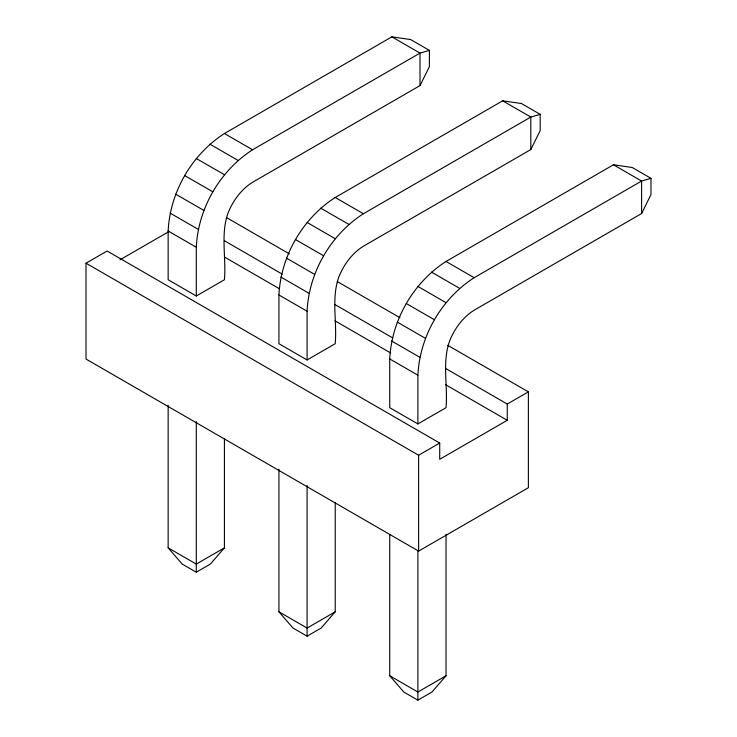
<?xml version="1.0" encoding="UTF-8"?>
<svg xmlns="http://www.w3.org/2000/svg" width="737" height="737" viewBox="0 0 737 737"><rect width="100%" height="100%" fill="white"/><g stroke="black" fill="none" stroke-linecap="round" stroke-linejoin="round"><path stroke-width="1.11" d="M168.147 231.013C170.017 192.136 191.694 154.577 224.426 133.526L391.872 36.85L410.638 39.558L429.395 50.392L429.395 66.634L420.016 85.593L252.57 182.269C241.294 189.289 233.233 200.436 228.203 212.588C220.326 234.053 226.37 257.535 224.426 279.756L196.291 295.998L168.147 279.756L168.147 231.013L196.291 247.254L196.291 295.998M196.291 247.254C198.152 208.378 219.838 170.827 252.57 149.768L420.016 53.101L429.395 50.392M278.936 294.975C280.806 256.098 302.492 218.548 335.224 197.488L502.671 100.822L521.428 103.521L540.193 114.355L540.193 130.606L530.815 149.565L363.369 246.232C352.083 253.252 344.022 264.408 338.992 276.55C331.116 298.024 337.168 321.498 335.224 343.718L307.08 359.969L278.936 343.718L278.936 294.975L307.08 311.226L307.08 359.969M307.08 311.226C308.95 272.349 330.627 234.799 363.369 213.739L530.815 117.063L540.193 114.355M389.735 358.947C391.605 320.07 413.282 282.511 446.023 261.46L613.46 164.784L632.226 167.492L650.983 178.326L650.983 194.568L641.605 213.527L474.158 310.203C462.882 317.223 454.821 328.37 449.791 340.522C441.914 361.987 447.958 385.469 446.023 407.69L417.879 423.932L389.735 407.69L389.735 358.947L417.879 375.188L417.879 423.932M417.879 375.188C419.749 336.312 441.426 298.761 474.158 277.702L641.605 181.035L650.983 178.326M224.426 438.662L224.426 547.84L210.358 564.091L196.291 572.216L182.214 564.091L168.147 547.84L168.147 405.341M335.224 502.634L335.224 611.811L321.157 628.062L307.08 636.178L293.013 628.062L278.936 611.811L278.936 469.303M446.023 534.417L446.023 675.774L431.946 692.025L417.879 700.15L403.802 692.025L389.735 675.774L389.735 534.417M447.709 345.303L528.374 391.872L528.374 487.728L418.616 551.101L86.017 359.066L86.017 263.201L107.123 251.022L439.722 443.048L439.722 459.298L507.268 420.302L507.268 404.051L445.526 368.408M120.03 259.811L168.699 231.713M224.426 547.84L196.291 564.091L168.147 547.84M86.017 263.201L418.616 455.236L439.722 443.048M507.268 404.051L528.374 391.872M335.224 611.811L307.08 628.062L278.936 611.811M446.023 675.774L417.879 692.025L389.735 675.774M391.872 36.85L420.016 53.101L420.016 85.593M502.671 100.822L530.815 117.063L530.815 149.565M613.46 164.784L641.605 181.035L641.605 213.527M224.426 133.526L252.57 149.768M335.224 197.488L363.369 213.739M446.023 261.46L474.158 277.702M209.861 144.148L238.005 160.399M320.659 208.12L348.794 224.361M431.449 272.082L459.593 288.333M196.291 158.483L224.426 174.724M307.08 222.445L335.224 238.696M417.879 286.417L446.023 302.658M184.628 175.535L212.772 191.786M295.426 239.507L323.571 255.748M406.225 303.469L434.36 319.72M226.637 217.664L289.374 253.887M337.178 281.479L399.915 317.702M175.682 194.163L203.827 210.404M286.481 258.125L314.625 274.376M397.28 322.097L425.415 338.338M224.453 240.769L282.207 274.118M334.985 304.593L392.747 337.933M170.063 213.085L198.207 229.327M280.861 277.048L308.996 293.298M391.651 341.019L419.795 357.261M224.453 257.02L279.222 288.646M334.985 320.835L390.757 353.032M445.526 384.659L507.268 420.302M418.616 455.236L418.616 551.101M417.879 550.668L417.879 700.15M307.08 485.554L307.08 636.178M196.291 421.582L196.291 572.216"/></g></svg>
